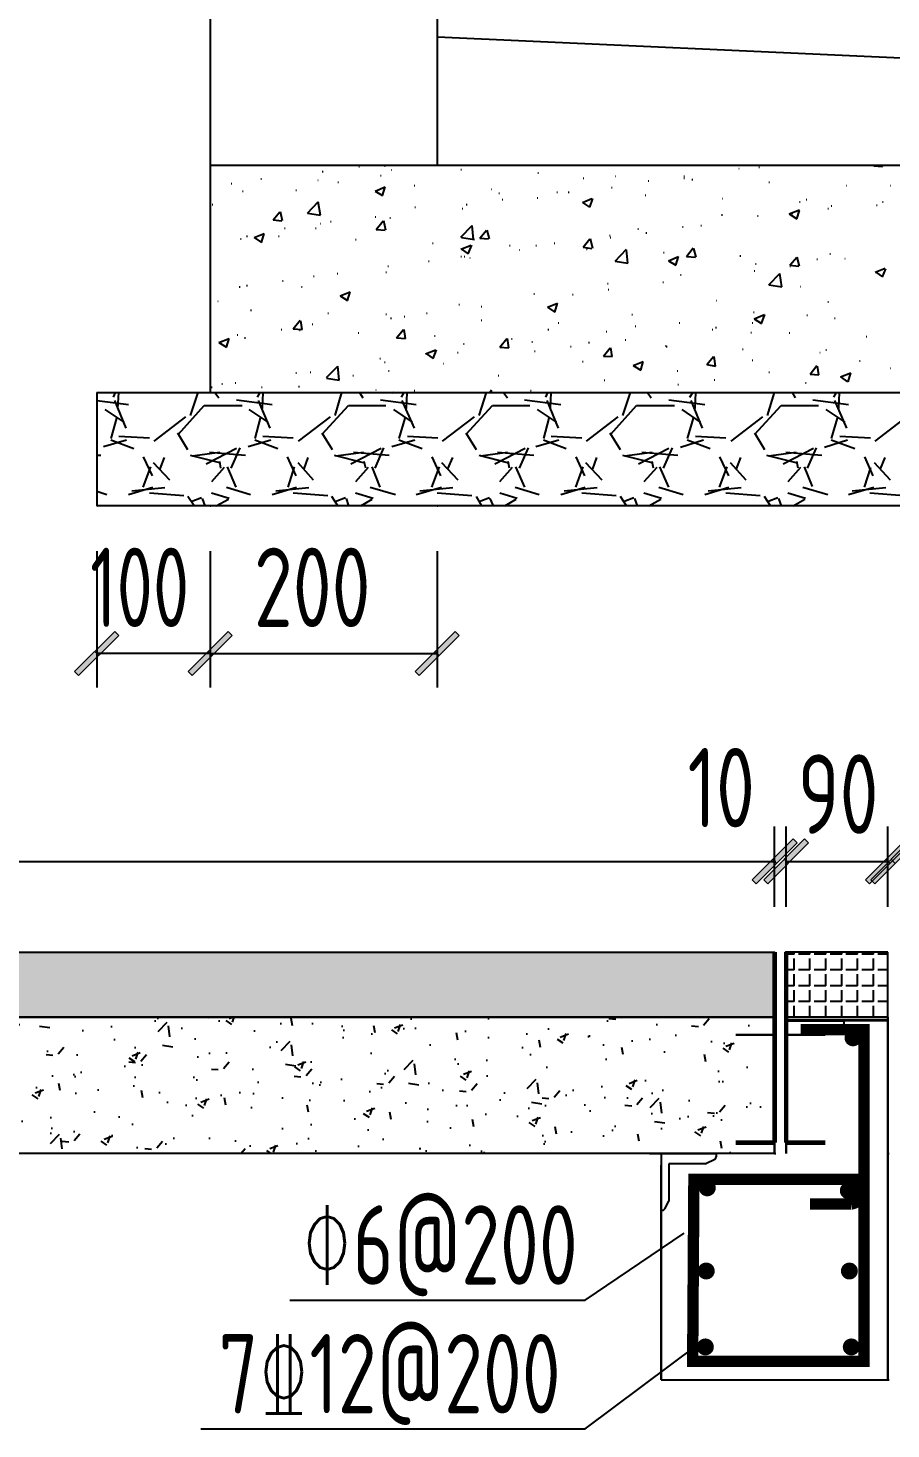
# Model space of a CAD drawing. Extents: x 2969 to 3809, y -1283 to -33.
# Drawn here: x 3480.2 to 3518.2, y -487.3 to -425.5 of the extents above; entities that cross this region are included whole.
import ezdxf

# ---------------------------------------------------------------- set-up
doc = ezdxf.new("R2010")
doc.units = 0
doc.header["$LTSCALE"] = 10
for name, color, linetype in [('图层 1', 7, 'Continuous'), ('填充', 8, 'Continuous'), ('尺寸标注', 1, 'Continuous'), ('轮廓', 7, 'Continuous'), ('钢筋', 4, 'Continuous')]:
    doc.layers.add(name, color=color, linetype=linetype)
doc.styles.add('GJ', font='tssdeng.shx', dxfattribs={"width": 0.75, "bigfont": 'hztxt.shx'})

# ---------------------------------------------------------------- blocks, each defined once
blk = doc.blocks.new('K-建筑标记')
at = {"lineweight": 5}
blk.add_hatch(color=256, dxfattribs=at).paths.add_polyline_path([(0.972, 0.795), (0.795, 0.972), (-0.972, -0.795), (-0.795, -0.972)])
blk.add_lwpolyline([(-0.795, -0.972), (-0.972, -0.795), (0.795, 0.972), (0.972, 0.795)], close=True, dxfattribs=at)
blk.add_lwpolyline([(0.088, -0.088), (-0.088, 0.088)], dxfattribs=at)

msp = doc.modelspace()

# ---------------------------------------------------------------- hatches: boundary and pattern name
at = {"layer": '填充'}
h = msp.add_hatch(dxfattribs=at)
h.set_pattern_fill('ANGLE', color=256, scale=0.1, style=0)
h.set_pattern_definition([(0, (-231478.0466, -64220.592), (0, 0.6985), [0.508, -0.1905]), (90, (-231478.0466, -64220.592), (-0.6985, 4e-17), [0.508, -0.1905])])
h.paths.add_polyline_path([(3438.03, -469.171), (3513.122, -469.171), (3513.122, -466.297), (3438.03, -466.297)])
h = msp.add_hatch(dxfattribs=at)
h.set_pattern_fill('ANGLE', color=256, scale=0.1, style=0)
h.set_pattern_definition([(180, (238182.03985, -64909.9971), (-3e-12, 0.6985), [0.508, -0.1905]), (90, (238182.03985, -64909.9971), (0.6985, 3e-12), [0.508, -0.1905])])
h.paths.add_polyline_path([(3518.091, -469.305), (3518.091, -466.297), (3513.627, -466.297), (3513.627, -469.305)])
h = msp.add_hatch(dxfattribs=at)
h.set_pattern_fill('AR-CONC', color=256, scale=0.02, style=0)
h.set_pattern_definition([(50, (-231478.0466, -64220.592), (3.64369338, -0.31878171), [0.381, -4.191]), (355, (-231478.0466, -64220.592), (-0.70485652, 3.82113286), [0.3048, -3.3528]), (100.451, (-231477.743, -64220.6185), (2.938850033, 3.502333756), [0.3238, -3.5618]), (46.1842, (-231478.0466, -64219.576), (5.42158082, -0.84084656), [0.5715, -6.2865]), (96.6356, (-231477.595, -64219.646), (4.74808469, 4.94851112), [0.4857, -5.3427]), (351.184, (-231478.0466, -64219.576), (4.74809212, 4.94850236), [0.4572, -5.0292]), (21, (-231477.5386, -64219.83), (3.032297597, -2.04531037), [0.381, -4.191]), (326, (-231477.5386, -64219.83), (1.236040567, 3.68375932), [0.3048, -3.3528]), (71.4514, (-231477.286, -64220.0004), (4.268329815, 1.638457154), [0.3238, -3.5618]), (37.5, (-231478.0466, -64220.592), (0.061772065, 1.6911007775), [0, -3.31216, 0, -3.4036, 0, -3.3655]), (7.5, (-231478.0466, -64220.592), (1.33639325, 2.003611496), [0, -1.94056, 0, -3.23596, 0, -1.2827]), (327.5, (-231479.1794, -64220.592), (2.711811903, -0.11457488), [0, -1.27, 0, -3.9624, 0, -5.2578]), (317.5, (-231479.6874, -64220.592), (2.962583628, 0.50852982), [0, -1.651, 0, -2.63144, 0, -3.7338])])
h.paths.add_polyline_path([(3513.122, -475.181), (3513.122, -469.171), (3438.03, -469.171), (3438.03, -475.181)])
at = {"layer": '钢筋'}
for points in [[(3516.95, -470.079, -1), (3516.201, -470.079, -1)], [(3509.779, -476.695, 1), (3510.528, -476.695, 1)], [(3516.744, -476.82, -1), (3515.995, -476.82, -1)], [(3509.732, -480.364, 1), (3510.481, -480.364, 1)], [(3516.79, -480.364, -1), (3516.042, -480.364, -1)], [(3509.694, -483.712, 1), (3510.443, -483.712, 1)], [(3516.874, -483.712, -1), (3516.125, -483.712, -1)]]:
    msp.add_hatch(color=256, dxfattribs=at).paths.add_polyline_path(points)

# ---------------------------------------------------------------- linework, layer by layer
at = {"layer": '图层 1', "color": 1}
for points, const_width in [([(3513.122, -466.297), (3513.122, -474.703)], 0.2), ([(3513.631, -466.297), (3513.631, -474.703)], 0.2), ([(3511.403, -469.951), (3513.122, -469.951)], 0.1), ([(3513.631, -469.951), (3515.35, -469.951)], 0.1), ([(3511.403, -474.703), (3513.122, -474.703)], 0.2), ([(3513.631, -474.703), (3515.35, -474.703)], 0.2)]:
    msp.add_lwpolyline(points, dxfattribs=dict(at, const_width=const_width))
at = {"layer": '填充'}
for points in [[(3494.799, -431.659), (3494.824, -431.659)], [(3495.93, -431.63), (3495.96, -431.63)], [(3496.231, -431.808), (3496.257, -431.808)], [(3499.292, -431.782), (3499.328, -431.782)], [(3511.538, -431.746), (3511.563, -431.746)], [(3512.43, -431.691), (3512.455, -431.691)], [(3517.489, -431.63), (3517.517, -431.604)], [(3517.489, -431.63), (3517.88, -431.659)], [(3517.88, -431.659), (3517.88, -431.604)], [(3489.171, -432.41), (3489.2, -432.41)], [(3490.48, -432.196), (3490.509, -432.196)], [(3492.986, -432.258), (3493.011, -432.258)], [(3493.189, -431.869), (3493.225, -431.869)], [(3493.878, -432.348), (3493.907, -432.348)], [(3495.753, -432.047), (3495.782, -432.047)], [(3502.69, -431.931), (3502.715, -431.931)], [(3504.68, -432.17), (3504.717, -432.17)], [(3506.087, -432.083), (3506.113, -432.083)], [(3507.545, -432.286), (3507.574, -432.286)], [(3509.123, -432.083), (3509.148, -432.083)], [(3509.123, -432.17), (3509.148, -432.17)], [(3509.475, -432.225), (3509.511, -432.225)], [(3512.872, -432.348), (3512.898, -432.348)], [(3489.675, -432.737), (3489.704, -432.737)], [(3492.028, -432.7), (3492.058, -432.7)], [(3495.517, -432.737), (3495.96, -432.551)], [(3495.517, -432.737), (3495.843, -432.94)], [(3495.843, -432.94), (3495.96, -432.551)], [(3497.24, -432.497), (3497.269, -432.497)], [(3500.637, -432.649), (3500.663, -432.649)], [(3500.964, -432.827), (3500.993, -432.827)], [(3502.664, -433.03), (3502.69, -433.03)], [(3503.52, -432.791), (3503.556, -432.791)], [(3504.024, -432.791), (3504.061, -432.791)], [(3504.655, -433.241), (3505.069, -433.063)], [(3504.981, -433.444), (3505.105, -433.063)], [(3505.935, -432.588), (3505.964, -432.588)], [(3507.422, -432.914), (3507.451, -432.914)], [(3510.82, -433.063), (3510.845, -433.063)], [(3516.27, -432.497), (3516.296, -432.497)], [(3518.206, -432.497), (3518.232, -432.497)], [(3488.341, -433.332), (3488.366, -433.332)], [(3491.02, -434.014), (3491.314, -433.658)], [(3491.437, -434.046), (3491.35, -433.658)], [(3492.532, -433.72), (3493.011, -433.215)], [(3493.102, -433.807), (3493.011, -433.215)], [(3497.269, -433.444), (3497.301, -433.444)], [(3499.353, -433.506), (3499.383, -433.506)], [(3499.531, -433.332), (3499.567, -433.332)], [(3501.116, -433.117), (3501.141, -433.117)], [(3504.655, -433.241), (3504.956, -433.444)], [(3513.764, -433.745), (3514.218, -433.571)], [(3514.094, -433.959), (3514.218, -433.596)], [(3514.218, -433.215), (3514.243, -433.215)], [(3514.508, -433.117), (3514.544, -433.117)], [(3515.465, -433.506), (3515.49, -433.506)], [(3515.614, -433.393), (3515.643, -433.393)], [(3517.605, -433.357), (3517.641, -433.357)], [(3517.88, -433.215), (3517.906, -433.215)], [(3491.02, -434.014), (3491.401, -434.046)], [(3492.532, -433.72), (3493.102, -433.807)], [(3493.102, -434.162), (3493.127, -434.162)], [(3493.552, -434.075), (3493.577, -434.075)], [(3495.517, -433.868), (3495.542, -433.868)], [(3495.568, -434.438), (3495.869, -434.046)], [(3495.992, -434.463), (3495.905, -434.046)], [(3496.17, -433.923), (3496.195, -433.923)], [(3499.292, -434.765), (3499.796, -434.25)], [(3499.858, -434.881), (3499.796, -434.25)], [(3509.061, -434.311), (3509.094, -434.311)], [(3509.866, -434.25), (3509.892, -434.25)], [(3510.784, -433.781), (3510.82, -433.781)], [(3512.368, -433.836), (3512.394, -433.836)], [(3513.764, -433.745), (3514.094, -433.959)], [(3513.891, -433.72), (3513.917, -433.72)], [(3489.588, -434.852), (3489.613, -434.852)], [(3489.853, -434.728), (3489.889, -434.728)], [(3490.179, -434.79), (3490.632, -434.612)], [(3490.179, -434.79), (3490.509, -435.004)], [(3490.509, -435.004), (3490.632, -434.612)], [(3491.252, -434.728), (3491.285, -434.728)], [(3491.525, -434.376), (3491.553, -434.376)], [(3492.895, -434.376), (3492.924, -434.376)], [(3494.647, -434.881), (3494.683, -434.881)], [(3495.568, -434.438), (3495.96, -434.463)], [(3499.328, -434.79), (3499.894, -434.881)], [(3500.126, -434.819), (3500.427, -434.463)], [(3500.126, -434.819), (3500.514, -434.852)], [(3500.55, -434.852), (3500.46, -434.463)], [(3504.68, -435.207), (3504.981, -434.852)], [(3505.105, -435.269), (3505.007, -434.852)], [(3505.848, -434.703), (3505.874, -434.703)], [(3505.874, -434.79), (3505.903, -434.79)], [(3507.096, -434.402), (3507.121, -434.402)], [(3507.451, -434.579), (3507.484, -434.579)], [(3498.044, -435.029), (3498.073, -435.029)], [(3499.292, -435.294), (3499.745, -435.117)], [(3499.328, -435.294), (3499.622, -435.508)], [(3499.622, -435.508), (3499.771, -435.117)], [(3501.442, -435.146), (3501.468, -435.146)], [(3501.859, -435.331), (3501.885, -435.331)], [(3502.603, -435.146), (3502.628, -435.146)], [(3503.408, -435.029), (3503.433, -435.029)], [(3504.68, -435.207), (3505.069, -435.269)], [(3504.829, -435.294), (3504.865, -435.294)], [(3506.087, -435.835), (3506.591, -435.294)], [(3506.653, -435.922), (3506.591, -435.331)], [(3508.227, -435.447), (3508.256, -435.447)], [(3509.235, -435.624), (3509.536, -435.244)], [(3509.659, -435.657), (3509.565, -435.269)], [(3515.552, -435.508), (3515.577, -435.508)], [(3496.083, -436.049), (3496.108, -436.049)], [(3497.867, -435.835), (3497.896, -435.835)], [(3499.292, -435.624), (3499.328, -435.624)], [(3499.444, -435.624), (3499.469, -435.624)], [(3499.683, -435.686), (3499.709, -435.686)], [(3506.087, -435.835), (3506.653, -435.922)], [(3508.441, -435.809), (3508.883, -435.624)], [(3508.441, -435.809), (3508.767, -436.013)], [(3508.767, -436.013), (3508.883, -435.624)], [(3509.235, -435.624), (3509.627, -435.657)], [(3511.588, -435.595), (3511.625, -435.595)], [(3512.281, -435.951), (3512.307, -435.951)], [(3513.793, -436.013), (3514.094, -435.657)], [(3513.793, -436.013), (3514.181, -436.049)], [(3513.793, -436.049), (3513.826, -436.049)], [(3514.218, -436.049), (3514.12, -435.657)], [(3514.986, -435.748), (3515.012, -435.748)], [(3516.208, -435.712), (3516.234, -435.712)], [(3517.55, -436.314), (3517.993, -436.136)], [(3517.88, -436.517), (3518.022, -436.162)], [(3491.437, -436.702), (3491.463, -436.702)], [(3492.801, -436.491), (3492.834, -436.491)], [(3493.841, -436.375), (3493.878, -436.375)], [(3495.992, -436.314), (3496.021, -436.314)], [(3508.202, -436.757), (3508.227, -436.757)], [(3508.97, -436.43), (3509.007, -436.43)], [(3512.216, -436.252), (3512.245, -436.252)], [(3512.872, -436.88), (3513.351, -436.375)], [(3513.438, -436.967), (3513.351, -436.375)], [(3517.579, -436.314), (3517.88, -436.517)], [(3517.931, -436.288), (3517.967, -436.288)], [(3489.526, -436.967), (3489.563, -436.967)], [(3489.853, -436.905), (3489.889, -436.905)], [(3492.268, -436.967), (3492.297, -436.967)], [(3493.969, -437.359), (3494.411, -437.181)], [(3493.969, -437.359), (3494.295, -437.562)], [(3494.295, -437.562), (3494.411, -437.181)], [(3502.512, -437.268), (3502.541, -437.268)], [(3504.213, -437.297), (3504.238, -437.297)], [(3505.761, -436.818), (3505.787, -436.818)], [(3505.787, -437.083), (3505.812, -437.083)], [(3512.872, -436.88), (3513.438, -436.967)], [(3514.243, -436.942), (3514.268, -436.942)], [(3488.58, -437.598), (3488.605, -437.598)], [(3490.03, -437.986), (3490.067, -437.986)], [(3499.205, -437.747), (3499.241, -437.747)], [(3500.188, -437.834), (3500.22, -437.834)], [(3503.107, -437.863), (3503.556, -437.685)], [(3503.107, -437.863), (3503.433, -438.074)], [(3503.433, -438.074), (3503.556, -437.685)], [(3510.555, -437.562), (3510.58, -437.562)], [(3515.465, -437.624), (3515.49, -437.624)], [(3491.905, -438.817), (3492.206, -438.429)], [(3492.297, -438.846), (3492.242, -438.455)], [(3492.746, -438.607), (3492.772, -438.607)], [(3493.428, -438.128), (3493.465, -438.128)], [(3495.992, -438.164), (3496.021, -438.164)], [(3496.195, -438.338), (3496.231, -438.338)], [(3496.79, -438.277), (3496.826, -438.277)], [(3497.78, -438.128), (3497.805, -438.128)], [(3500.188, -438.429), (3500.22, -438.429)], [(3503.582, -438.553), (3503.611, -438.553)], [(3506.831, -438.189), (3506.856, -438.189)], [(3508.909, -438.553), (3508.945, -438.553)], [(3512.129, -438.553), (3512.154, -438.553)], [(3512.191, -438.074), (3512.216, -438.074)], [(3512.216, -438.367), (3512.669, -438.189)], [(3512.216, -438.367), (3512.546, -438.578)], [(3512.546, -438.578), (3512.695, -438.189)], [(3514.544, -438.215), (3514.569, -438.215)], [(3515.766, -438.338), (3515.791, -438.338)], [(3488.634, -439.412), (3489.084, -439.235)], [(3488.961, -439.623), (3489.084, -439.235)], [(3489.439, -439.082), (3489.465, -439.082)], [(3489.766, -439.209), (3489.802, -439.209)], [(3491.376, -438.846), (3491.401, -438.846)], [(3491.905, -438.817), (3492.297, -438.846)], [(3492.181, -438.879), (3492.206, -438.879)], [(3494.774, -438.995), (3494.799, -438.995)], [(3496.463, -439.209), (3496.764, -438.846)], [(3496.463, -439.209), (3496.851, -439.235)], [(3496.851, -439.235), (3496.79, -438.846)], [(3498.135, -439.118), (3498.16, -439.118)], [(3501.018, -439.623), (3501.319, -439.235)], [(3501.406, -439.652), (3501.344, -439.235)], [(3501.529, -439.26), (3501.558, -439.26)], [(3503.132, -438.846), (3503.168, -438.846)], [(3505.696, -438.933), (3505.725, -438.933)], [(3506.98, -438.694), (3507.009, -438.694)], [(3510.37, -438.846), (3510.403, -438.846)], [(3510.519, -438.756), (3510.555, -438.756)], [(3512.067, -438.97), (3512.103, -438.97)], [(3513.764, -438.995), (3513.793, -438.995)], [(3517.162, -439.148), (3517.187, -439.148)], [(3488.634, -439.412), (3488.961, -439.623)], [(3497.743, -439.917), (3498.197, -439.739)], [(3498.073, -440.127), (3498.222, -439.739)], [(3499.143, -439.862), (3499.18, -439.862)], [(3499.415, -439.474), (3499.444, -439.474)], [(3501.018, -439.623), (3501.406, -439.652)], [(3502.425, -439.383), (3502.451, -439.383)], [(3502.541, -439.8), (3502.566, -439.8)], [(3504.122, -439.586), (3504.151, -439.586)], [(3504.92, -439.412), (3504.956, -439.412)], [(3505.573, -440.015), (3505.874, -439.652)], [(3505.964, -440.04), (3505.903, -439.652)], [(3506.53, -439.296), (3506.566, -439.296)], [(3508.318, -439.561), (3508.343, -439.561)], [(3508.343, -439.586), (3508.379, -439.586)], [(3511.712, -439.713), (3511.741, -439.713)], [(3515.11, -439.862), (3515.135, -439.862)], [(3515.374, -439.739), (3515.403, -439.739)], [(3493.367, -440.962), (3493.878, -440.457)], [(3493.932, -441.085), (3493.878, -440.457)], [(3495.72, -440.127), (3495.753, -440.127)], [(3495.93, -440.279), (3495.96, -440.279)], [(3497.78, -439.917), (3498.073, -440.127)], [(3498.523, -440.341), (3498.549, -440.341)], [(3504.655, -440.251), (3504.68, -440.251)], [(3505.573, -440.015), (3505.964, -440.04)], [(3506.893, -440.428), (3507.335, -440.251)], [(3506.893, -440.428), (3507.219, -440.631)], [(3507.219, -440.631), (3507.335, -440.251)], [(3510.131, -440.392), (3510.432, -440.04)], [(3510.131, -440.392), (3510.519, -440.457)], [(3510.519, -440.457), (3510.457, -440.04)], [(3512.129, -440.189), (3512.154, -440.189)], [(3514.685, -440.82), (3514.986, -440.428)], [(3515.073, -440.846), (3515.012, -440.457)], [(3516.861, -440.218), (3516.89, -440.218)], [(3492.028, -440.759), (3492.058, -440.759)], [(3492.659, -440.722), (3492.685, -440.722)], [(3493.367, -440.994), (3493.932, -441.085)], [(3494.534, -440.871), (3494.56, -440.871)], [(3496.108, -440.668), (3496.133, -440.668)], [(3500.931, -440.871), (3500.964, -440.871)], [(3505.609, -441.085), (3505.634, -441.085)], [(3508.822, -440.668), (3508.854, -440.668)], [(3510.457, -441.056), (3510.493, -441.056)], [(3512.872, -440.722), (3512.898, -440.722)], [(3514.685, -440.82), (3515.073, -440.846)], [(3516.031, -440.933), (3516.473, -440.759)], [(3516.031, -440.933), (3516.332, -441.147)], [(3516.357, -441.147), (3516.473, -440.759)], [(3518.206, -440.544), (3518.232, -440.544)], [(3483.599, -441.625), (3483.573, -441.651)], [(3483.988, -441.829), (3484.077, -441.625)], [(3484.201, -441.625), (3484.165, -442.333)], [(3487.385, -442.634), (3487.713, -441.625)], [(3488.304, -441.386), (3488.341, -441.386)], [(3488.457, -441.625), (3488.634, -441.854)], [(3488.757, -441.234), (3488.783, -441.234)], [(3489.349, -441.197), (3489.374, -441.197)], [(3489.943, -441.625), (3489.914, -441.651)], [(3490.332, -441.829), (3490.455, -441.625)], [(3490.509, -441.386), (3490.545, -441.386)], [(3490.571, -441.625), (3490.545, -442.333)], [(3492.145, -441.35), (3492.181, -441.35)], [(3493.755, -442.634), (3494.055, -441.625)], [(3494.824, -441.625), (3494.977, -441.854)], [(3495.542, -441.498), (3495.568, -441.498)], [(3496.322, -441.625), (3496.257, -441.651)], [(3496.674, -441.829), (3496.79, -441.625)], [(3496.913, -441.625), (3496.888, -442.333)], [(3497.24, -441.528), (3497.269, -441.528)], [(3500.097, -442.634), (3500.427, -441.625)], [(3500.55, -441.625), (3500.637, -441.498)], [(3500.663, -441.625), (3500.637, -441.528)], [(3501.167, -441.625), (3501.344, -441.854)], [(3502.363, -441.528), (3502.389, -441.528)], [(3502.664, -441.625), (3502.628, -441.651)], [(3503.045, -441.829), (3503.132, -441.625)], [(3503.255, -441.625), (3503.23, -442.333)], [(3506.439, -442.634), (3506.769, -441.625)], [(3507.513, -441.625), (3507.687, -441.854)], [(3508.854, -441.263), (3508.883, -441.263)], [(3509.007, -441.625), (3508.97, -441.651)], [(3509.387, -441.829), (3509.511, -441.625)], [(3509.627, -441.625), (3509.598, -442.333)], [(3512.811, -442.634), (3513.112, -441.625)], [(3513.891, -441.625), (3514.033, -441.854)], [(3514.482, -441.197), (3514.508, -441.197)], [(3515.374, -441.625), (3515.342, -441.651)], [(3515.73, -441.829), (3515.853, -441.625)], [(3515.969, -441.625), (3515.94, -442.333)], [(3483.245, -441.977), (3484.643, -442.155)], [(3483.245, -442.191), (3483.272, -442.191)], [(3484.024, -441.977), (3484.528, -443.2)], [(3486.846, -443.465), (3487.978, -442.191)], [(3487.978, -442.191), (3489.65, -442.191)], [(3489.41, -441.952), (3490.984, -442.155)], [(3490.357, -441.977), (3490.872, -443.2)], [(3493.189, -443.465), (3494.349, -442.191)], [(3494.349, -442.191), (3495.992, -442.191)], [(3495.753, -441.952), (3497.33, -442.155)], [(3496.699, -441.977), (3497.24, -443.2)], [(3499.531, -443.465), (3500.692, -442.191)], [(3500.692, -442.191), (3502.334, -442.191)], [(3502.099, -441.952), (3503.698, -442.155)], [(3503.078, -441.977), (3503.582, -443.2)], [(3505.903, -443.465), (3507.034, -442.191)], [(3507.034, -442.191), (3508.706, -442.191)], [(3508.466, -441.952), (3510.04, -442.155)], [(3509.424, -441.977), (3509.928, -443.2)], [(3512.245, -443.465), (3513.412, -442.191)], [(3513.412, -442.191), (3515.048, -442.191)], [(3514.809, -441.952), (3516.383, -442.155)], [(3515.766, -441.977), (3516.296, -443.2)], [(3483.599, -442.369), (3484.439, -442.935)], [(3484.112, -442.758), (3483.873, -443.65)], [(3485.775, -443.766), (3487.173, -442.696)], [(3489.943, -442.369), (3490.781, -442.935)], [(3490.455, -442.758), (3490.215, -443.65)], [(3492.145, -443.766), (3493.552, -442.696)], [(3496.322, -442.369), (3497.153, -442.935)], [(3496.826, -442.758), (3496.558, -443.65)], [(3498.487, -443.766), (3499.894, -442.696)], [(3502.664, -442.369), (3503.495, -442.935)], [(3503.168, -442.758), (3502.929, -443.65)], [(3504.829, -443.766), (3506.229, -442.696)], [(3509.032, -442.369), (3509.837, -442.935)], [(3509.536, -442.758), (3509.271, -443.65)], [(3511.208, -443.766), (3512.608, -442.696)], [(3515.374, -442.369), (3516.208, -442.935)], [(3515.878, -442.758), (3515.614, -443.65)], [(3517.55, -443.766), (3518.95, -442.696)], [(3484.227, -443.552), (3485.572, -443.617)], [(3487.261, -444.154), (3486.82, -443.41)], [(3490.571, -443.552), (3491.905, -443.617)], [(3493.638, -444.154), (3493.189, -443.41)], [(3496.939, -443.552), (3498.284, -443.617)], [(3499.985, -444.154), (3499.531, -443.41)], [(3503.281, -443.552), (3504.626, -443.617)], [(3506.327, -444.154), (3505.874, -443.41)], [(3509.627, -443.552), (3510.968, -443.617)], [(3512.695, -444.154), (3512.245, -443.41)], [(3515.994, -443.552), (3517.34, -443.617)], [(3483.546, -444.005), (3484.555, -443.704)], [(3483.873, -443.704), (3484.882, -444.093)], [(3489.41, -444.093), (3488.065, -444.786)], [(3489.171, -444.96), (3489.563, -444.067)], [(3489.914, -444.005), (3490.922, -443.704)], [(3490.215, -443.704), (3491.223, -444.093)], [(3495.782, -444.093), (3494.444, -444.786)], [(3495.517, -444.96), (3495.905, -444.067)], [(3496.257, -444.005), (3497.269, -443.704)], [(3496.558, -443.704), (3497.595, -444.093)], [(3502.124, -444.093), (3500.79, -444.786)], [(3501.885, -444.96), (3502.273, -444.067)], [(3502.603, -444.005), (3503.611, -443.704)], [(3502.929, -443.704), (3503.937, -444.093)], [(3508.466, -444.093), (3507.121, -444.786)], [(3508.227, -444.96), (3508.619, -444.067)], [(3508.97, -444.031), (3509.989, -443.704)], [(3509.271, -443.704), (3510.279, -444.093)], [(3514.838, -444.093), (3513.5, -444.786)], [(3514.569, -444.96), (3514.961, -444.067)], [(3515.313, -444.031), (3516.332, -443.704)], [(3515.614, -443.704), (3516.658, -444.093)], [(3483.422, -444.394), (3483.245, -444.394)], [(3483.422, -444.394), (3483.245, -444.394)], [(3485.298, -444.456), (3485.687, -445.29)], [(3486.465, -445.493), (3485.749, -444.72)], [(3486.041, -444.989), (3486.227, -444.485)], [(3488.667, -444.72), (3487.385, -444.394)], [(3488.667, -444.271), (3487.448, -444.423)], [(3489.802, -444.394), (3488.217, -444.271)], [(3489.802, -444.394), (3488.217, -444.271)], [(3488.721, -444.96), (3488.667, -444.659)], [(3491.641, -444.456), (3492.028, -445.29)], [(3492.801, -445.493), (3492.119, -444.72)], [(3492.384, -444.989), (3492.569, -444.485)], [(3495.009, -444.72), (3493.729, -444.394)], [(3495.009, -444.271), (3493.791, -444.423)], [(3496.133, -444.394), (3494.56, -444.271)], [(3496.133, -444.394), (3494.56, -444.271)], [(3495.1, -444.96), (3495.038, -444.659)], [(3498.012, -444.456), (3498.4, -445.29)], [(3499.18, -445.493), (3498.462, -444.72)], [(3498.726, -444.989), (3498.94, -444.485)], [(3501.344, -444.72), (3500.097, -444.394)], [(3501.344, -444.271), (3500.159, -444.423)], [(3502.512, -444.394), (3500.902, -444.271)], [(3502.512, -444.394), (3500.902, -444.271)], [(3501.442, -444.96), (3501.381, -444.659)], [(3504.354, -444.456), (3504.742, -445.29)], [(3505.522, -445.493), (3504.804, -444.72)], [(3505.105, -444.989), (3505.282, -444.485)], [(3507.723, -444.72), (3506.439, -444.394)], [(3507.723, -444.271), (3506.501, -444.423)], [(3508.854, -444.394), (3507.273, -444.271)], [(3508.854, -444.394), (3507.273, -444.271)], [(3507.784, -444.96), (3507.723, -444.659)], [(3510.696, -444.456), (3511.085, -445.29)], [(3511.864, -445.493), (3511.175, -444.72)], [(3511.447, -444.989), (3511.625, -444.485)], [(3514.065, -444.72), (3512.785, -444.394)], [(3514.065, -444.271), (3512.847, -444.423)], [(3515.2, -444.394), (3513.616, -444.271)], [(3515.2, -444.394), (3513.616, -444.271)], [(3514.156, -444.96), (3514.094, -444.659)], [(3517.075, -444.456), (3517.456, -445.29)], [(3518.232, -445.493), (3517.517, -444.72)], [(3517.782, -444.989), (3517.993, -444.485)], [(3485.298, -445.794), (3485.625, -444.898)], [(3488.87, -444.927), (3488.304, -445.555)], [(3488.997, -444.898), (3489.374, -445.794)], [(3491.677, -445.794), (3491.967, -444.898)], [(3495.216, -444.927), (3494.647, -445.555)], [(3495.365, -444.898), (3495.72, -445.794)], [(3498.012, -445.794), (3498.346, -444.898)], [(3501.558, -444.927), (3500.993, -445.555)], [(3501.707, -444.898), (3502.099, -445.794)], [(3504.354, -445.794), (3504.68, -444.898)], [(3507.926, -444.927), (3507.36, -445.555)], [(3508.049, -444.898), (3508.441, -445.794)], [(3510.696, -445.794), (3511.023, -444.898)], [(3514.268, -444.927), (3513.703, -445.555)], [(3514.421, -444.898), (3514.773, -445.765)], [(3517.075, -445.794), (3517.365, -444.927)], [(3483.245, -445.969), (3483.697, -446.121)], [(3484.643, -446.121), (3485.713, -445.794)], [(3486.253, -445.827), (3484.793, -445.969)], [(3487.085, -446.183), (3485.572, -446.059)], [(3489.084, -446.299), (3488.304, -446.059)], [(3488.961, -445.794), (3490.03, -446.121)], [(3490.984, -446.121), (3492.058, -445.794)], [(3492.594, -445.827), (3491.136, -445.969)], [(3493.428, -446.183), (3491.905, -446.059)], [(3495.426, -446.299), (3494.647, -446.059)], [(3495.303, -445.794), (3496.409, -446.121)], [(3497.33, -446.121), (3498.436, -445.794)], [(3498.94, -445.827), (3497.479, -445.969)], [(3499.771, -446.183), (3498.248, -446.059)], [(3501.769, -446.299), (3501.018, -446.059)], [(3501.682, -445.794), (3502.751, -446.121)], [(3503.698, -446.121), (3504.778, -445.794)], [(3505.308, -445.827), (3503.85, -445.969)], [(3506.138, -446.183), (3504.626, -446.059)], [(3508.14, -446.299), (3507.36, -446.059)], [(3508.017, -445.794), (3509.094, -446.121)], [(3510.04, -446.121), (3511.11, -445.794)], [(3511.65, -445.827), (3510.192, -445.969)], [(3512.484, -446.183), (3510.968, -446.059)], [(3514.482, -446.299), (3513.703, -446.059)], [(3514.359, -445.794), (3515.465, -446.121)], [(3516.383, -446.121), (3517.489, -445.794)], [(3518.022, -445.827), (3516.535, -445.969)], [(3518.826, -446.183), (3517.314, -446.059)], [(3483.245, -446.625), (3483.272, -446.625)], [(3487.536, -446.625), (3487.261, -446.208)], [(3487.863, -446.27), (3487.412, -446.448)], [(3487.89, -446.299), (3488.014, -446.625)], [(3488.243, -446.625), (3488.279, -446.625)], [(3488.243, -446.625), (3488.279, -446.625)], [(3488.518, -446.625), (3489.048, -446.331)], [(3493.878, -446.625), (3493.606, -446.208)], [(3494.204, -446.27), (3493.755, -446.448)], [(3494.233, -446.299), (3494.349, -446.625)], [(3494.886, -446.625), (3495.39, -446.331)], [(3498.248, -446.625), (3498.284, -446.625)], [(3500.22, -446.625), (3499.985, -446.208)], [(3500.55, -446.27), (3500.097, -446.448)], [(3500.576, -446.299), (3500.724, -446.625)], [(3501.232, -446.625), (3501.736, -446.331)], [(3506.591, -446.625), (3506.327, -446.208)], [(3506.918, -446.27), (3506.468, -446.448)], [(3506.943, -446.299), (3507.07, -446.625)], [(3507.574, -446.625), (3508.111, -446.331)], [(3512.934, -446.625), (3512.669, -446.208)], [(3513.26, -446.27), (3512.811, -446.448)], [(3513.289, -446.299), (3513.412, -446.625)], [(3513.942, -446.625), (3514.446, -446.331)], [(3513.122, -475.181), (3513.122, -469.171)]]:
    msp.add_lwpolyline(points, dxfattribs=at)
at = {"layer": '尺寸标注'}
for points in [[(3483.245, -448.624), (3483.245, -454.626)], [(3488.243, -448.624), (3488.243, -454.626)], [(3488.243, -448.624), (3488.243, -454.626)], [(3498.248, -448.624), (3498.248, -454.626)], [(3488.243, -453.131), (3483.245, -453.131)], [(3483.245, -453.131), (3483.272, -453.131)], [(3488.243, -453.131), (3498.248, -453.131)], [(3498.248, -453.131), (3498.284, -453.131)], [(3513.122, -464.297), (3513.122, -460.763)], [(3513.122, -464.297), (3513.122, -460.797)], [(3513.631, -464.297), (3513.631, -460.763)], [(3513.631, -464.297), (3513.631, -460.797)], [(3518.117, -464.297), (3518.117, -460.763)], [(3438.059, -462.297), (3513.122, -462.297)], [(3513.122, -462.297), (3513.179, -462.297)], [(3513.631, -462.297), (3518.117, -462.297)], [(3518.117, -462.297), (3518.174, -462.297)]]:
    msp.add_lwpolyline(points, dxfattribs=at)
at = {"layer": '轮廓'}
msp.add_line((3622.151, -431.604), (3498.269, -425.947), dxfattribs=at)
for points in [[(3488.243, -382.7), (3488.243, -441.625)], [(3498.248, -388.719), (3498.248, -431.604)], [(3785.625, -431.604), (3488.243, -431.604)], [(3483.245, -441.625), (3603.643, -441.625)], [(3483.245, -441.625), (3483.245, -446.625)], [(3601.587, -446.625), (3483.245, -446.625)], [(3513.122, -466.297), (3513.122, -475.181)], [(3518.117, -466.297), (3513.602, -466.297), (3513.602, -469.305), (3518.117, -469.305)], [(3518.117, -469.305), (3518.117, -466.297)], [(3438.059, -469.171), (3513.122, -469.171)], [(3513.122, -469.171), (3513.122, -475.181)], [(3513.122, -475.181), (3513.122, -469.171)], [(3513.566, -469.171), (3518.052, -469.171)], [(3513.566, -469.171), (3513.623, -469.171)], [(3513.566, -469.171), (3513.623, -469.171)], [(3518.052, -469.171), (3513.566, -469.171)], [(3518.117, -469.171), (3513.566, -469.171)], [(3513.566, -469.171), (3513.631, -469.171)], [(3518.117, -469.171), (3513.566, -469.171)], [(3513.631, -469.305), (3513.574, -469.305)], [(3513.631, -469.171), (3513.631, -475.181)], [(3513.631, -475.181), (3513.631, -469.171)], [(3513.631, -469.305), (3518.124, -469.305)], [(3518.124, -469.305), (3513.631, -469.305)], [(3513.688, -469.337), (3516.191, -469.337)], [(3513.688, -471.778), (3513.688, -469.337)], [(3518.071, -469.337), (3515.568, -469.337)], [(3518.014, -469.337), (3515.568, -469.337)], [(3516.134, -469.568), (3516.191, -469.458)], [(3516.191, -469.458), (3516.191, -469.337)], [(3518.124, -469.305), (3518.071, -469.305)], [(3518.117, -469.171), (3518.117, -485.166)], [(3518.117, -485.166), (3518.117, -469.171)], [(3515.682, -469.792), (3516.134, -469.568)], [(3513.122, -475.181), (3438.03, -475.181)], [(3507.611, -475.181), (3510.566, -475.181)], [(3508.12, -475.181), (3508.12, -485.166)], [(3508.12, -485.166), (3508.12, -475.7)], [(3508.462, -475.632), (3508.462, -477.28)], [(3510.11, -475.632), (3508.462, -475.632)], [(3510.057, -475.632), (3510.509, -475.412)], [(3510.509, -475.412), (3510.566, -475.302)], [(3510.566, -475.302), (3510.566, -475.181)], [(3513.122, -475.181), (3513.179, -475.181)], [(3518.117, -475.181), (3518.174, -475.181)], [(3518.117, -475.181), (3518.174, -475.181)], [(3508.287, -477.621), (3508.462, -477.28)], [(3508.12, -477.678), (3508.23, -477.678)], [(3508.23, -477.678), (3508.287, -477.621)], [(3508.12, -485.166), (3518.117, -485.166)], [(3518.117, -485.166), (3518.174, -485.166)]]:
    msp.add_lwpolyline(points, dxfattribs=at)
msp.add_lwpolyline([(3438.03, -466.297), (3513.122, -466.297), (3513.122, -469.171), (3438.03, -469.171)], close=True, dxfattribs=at)
at = {"layer": '钢筋', "const_width": 0.5}
for points in [[(3514.275, -469.725), (3517.062, -469.725), (3517.058, -484.34), (3509.509, -484.34), (3509.563, -476.323), (3517.062, -476.323)], [(3514.686, -477.414), (3516.488, -477.414)]]:
    msp.add_lwpolyline(points, dxfattribs=at)
msp.add_lwpolyline([(3516.488, -476.322, -0.867631), (3516.488, -477.414)], format="xyb", dxfattribs=at)
at = {"layer": '钢筋'}
for points in [[(3504.766, -481.653), (3509.138, -478.701)], [(3491.757, -481.653), (3504.766, -481.653)], [(3504.766, -487.33), (3509.768, -483.586)], [(3487.838, -487.33), (3504.766, -487.33)]]:
    msp.add_lwpolyline(points, dxfattribs=at)

# ---------------------------------------------------------------- block references
at = {"layer": '尺寸标注'}
for p in [(3483.245, -453.131), (3488.243, -453.131), (3498.248, -453.131)]:
    msp.add_blockref('K-建筑标记', p, dxfattribs=at)
at = {"layer": '尺寸标注', "xscale": 1.017900000006193, "yscale": 1.017900000006193, "zscale": 1.017900000006193}
for p in [(3513.122, -462.297), (3513.631, -462.297), (3518.117, -462.297), (3518.348, -462.297)]:
    msp.add_blockref('K-建筑标记', p, dxfattribs=at)

# ---------------------------------------------------------------- texts
at = {"layer": '尺寸标注', "style": 'GJ'}
for s, width, p in [('100', 0.7, (3482.953, -451.966)), ('200', 0.75, (3490.175, -451.966)), ('10', 0.75, (3509.285, -460.797)), ('90', 0.75, (3514.142, -461.081))]:
    msp.add_text(s, height=3.5, dxfattribs=dict(at, width=width)).set_placement(p)
at = {"layer": '钢筋', "style": 'GJ', "width": 0.75}
for s, p in [('%%1306@200', (3492.272, -480.966)), ('7%%13212@200', (3488.615, -486.643))]:
    msp.add_text(s, height=3.5, dxfattribs=at).set_placement(p)

doc.saveas('drawing.dxf')
